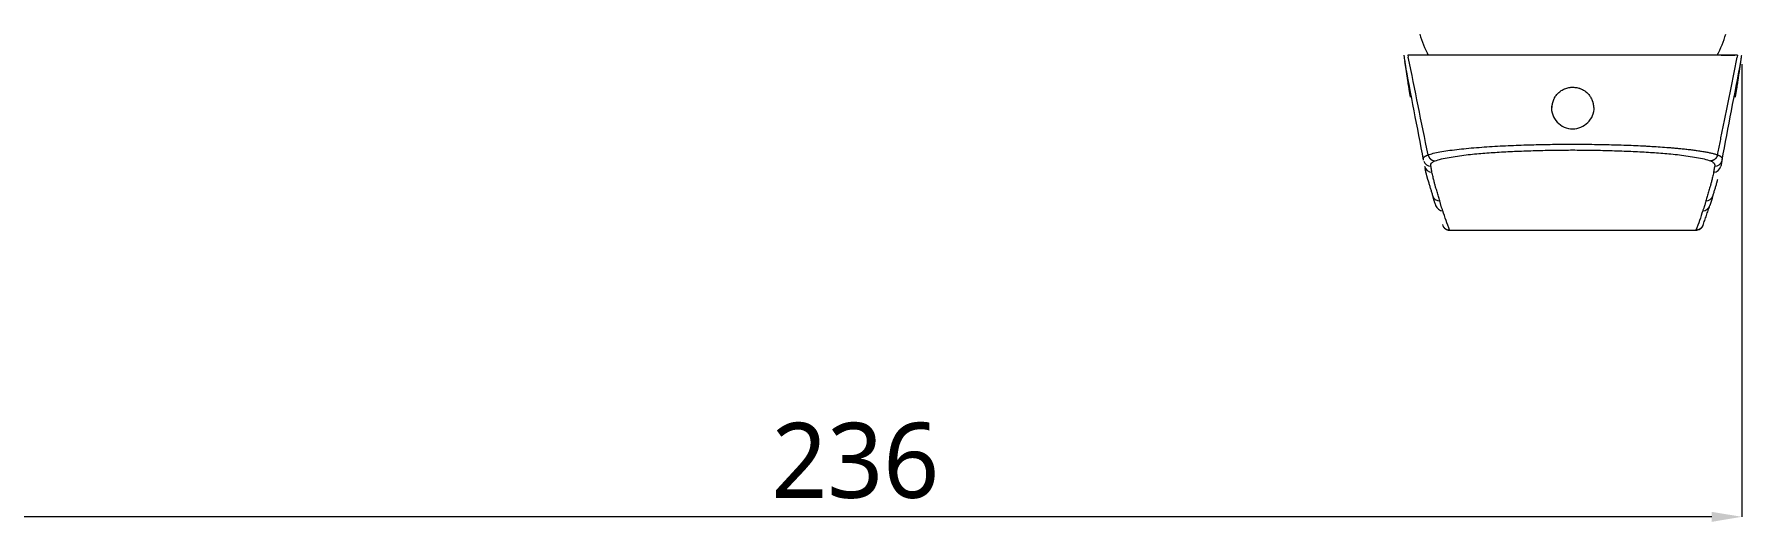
# Model space of a CAD drawing. Extents: x 4680 to 5808, y -3 to 824.
# Drawn here: x 4896.2 to 5123.5, y 552.7 to 617.6 of the extents above; entities that cross this region are included whole.
import ezdxf

# ---------------------------------------------------------------- set-up
doc = ezdxf.new("R2010")
doc.units = 0
doc.header["$LTSCALE"] = 4
doc.header["$MEASUREMENT"] = 0
doc.header["$PDMODE"] = 3
doc.header["$PDSIZE"] = -10
doc.layers.get('0').update_dxf_attribs({"linetype": 'CONTINUOUS'})
doc.layers.get('DEFPOINTS').update_dxf_attribs({"linetype": 'CONTINUOUS'})
doc.layers.add('1', color=7, linetype='CONTINUOUS')
doc.styles.add('Daelim Dimension', font='NanumGothic.ttf')
doc.dimstyles.new('DEFAULT', dxfattribs={"dimscale": 2, "dimtxt": 2, "dimasz": 2, "dimexe": 0, "dimexo": 2, "dimgap": 1, "dimtad": 1, "dimdec": 1, "dimzin": 9, "dimdsep": 46, "dimtxsty": 'Daelim Dimension', "dimcen": 0.5, "dimclrd": 252, "dimclre": 252, "dimclrt": 3, "dimadec": 1, "dimazin": 0, "dimtfac": 1, "dimtdec": 1, "dimtix": 1, "dimtmove": 0, "dimatfit": 3, "dimfxl": 1, "dimtolj": 1, "dimtzin": 1, "dimlwd": 9, "dimlwe": 9, "dimarcsym": 0})

# ---------------------------------------------------------------- blocks, each defined once
blk = doc.blocks.new('*D22')
at = {"color": 5, "lineweight": 9, "ltscale": 0.5, "transparency": 16777216}
for p, q in [((4887.5, 666.58), (4887.5, 553.33)), ((5123.5, 613.58), (5123.5, 553.33)), ((5119.5, 553.33), (4891.5, 553.33))]:
    blk.add_line(p, q, dxfattribs=at)
at = {"color": 5, "ltscale": 0.5, "transparency": 16777216}
for points in [[(4891.5, 553.99), (4891.5, 552.66), (4887.5, 553.33)], [(5119.5, 553.99), (5119.5, 552.66), (5123.5, 553.33)]]:
    blk.add_solid(points, dxfattribs=at)
at = {"layer": 'DEFPOINTS', "color": 0, "ltscale": 0.5, "transparency": 16777216}
for p in [(4887.5, 670.58), (5123.5, 617.58), (4887.5, 553.33)]:
    blk.add_point(p, dxfattribs=at)
at = {"color": 7, "ltscale": 0.5, "transparency": 16777216, "insert": (5005.5, 560.78), "char_height": 10, "attachment_point": 5, "style": 'Daelim Dimension'}
blk.add_mtext('\\A1;236', dxfattribs=at)

msp = doc.modelspace()

# ---------------------------------------------------------------- linework, layer by layer
at = {"layer": '1', "color": 7, "linetype": 'Continuous', "lineweight": 18}
for p, q in [((5079.06, 614.79), (5079.11, 614.52)), ((5079.06, 614.79), (5079.11, 614.52)), ((5122.94, 614.79), (5122.89, 614.52)), ((5122.94, 614.79), (5122.89, 614.52)), ((5084.55, 591.48), (5117.45, 591.48)), ((5084.55, 591.48), (5117.45, 591.48))]:
    msp.add_line(p, q, dxfattribs=at)
at = {"layer": '1', "color": 7, "linetype": 'Continuous', "lineweight": 13}
msp.add_line((5084.61, 591.49), (5117.39, 591.49), dxfattribs=at)
msp.add_line((5084.61, 591.49), (5117.39, 591.49), dxfattribs=at)
at = {"layer": '1', "color": 7, "linetype": 'Continuous', "lineweight": 18}
for centre, start, end in [((5096.88, 622.56), 197.0283, 207.27), ((5096.88, 622.56), 197.0283, 207.27), ((5105.12, 622.56), 332.73, 342.9717), ((5105.12, 622.56), 332.73, 342.9717)]:
    msp.add_arc(centre, 17, start, end, dxfattribs=at)
for centre, major_axis, ratio, start_param, end_param in [((5101, 607.82), (2.85, 0), 0.996195, 3.084306, 4.708313), ((5101, 607.82), (2.85, 0), 0.996195, 3.084306, 4.708313), ((5101, 607.82), (-2.85, 0), 0.996195, 1.56672, 3.141591), ((5101, 607.82), (-2.85, 0), 0.996195, 1.56672, 3.141591), ((5082.12, 601.01), (-0.983, -0.183), 0.994686, 0.156675, 1.387745), ((5082.12, 601.01), (-0.983, -0.183), 0.994686, 0.156675, 1.387745), ((5119.89, 601.01), (0.983, -0.183), 0.994687, 4.895434, 6.126502), ((5119.89, 601.01), (0.983, -0.183), 0.994687, 4.895434, 6.126502), ((5082.26, 600.21), (-0.98, -0.197), 0.994657, 0.00784, 1.37327), ((5082.26, 600.21), (-0.98, -0.197), 0.994657, 0.00784, 1.37327), ((5119.74, 600.21), (0.98, -0.197), 0.994657, 4.909926, 6.275356), ((5119.74, 600.21), (0.98, -0.197), 0.994657, 4.909926, 6.275356), ((5083.29, 596.39), (-0.957, -0.289), 0.9944, 0.000416, 1.279399), ((5083.29, 596.39), (-0.957, -0.289), 0.9944, 0.000416, 1.279399), ((5118.71, 596.39), (0.957, -0.289), 0.9944, 5.00378, 6.281896), ((5118.71, 596.39), (0.957, -0.289), 0.9944, 5.00378, 6.281896), ((5083.7, 595.07), (-0.953, -0.304), 0.994343, 6.283125, 7.546328), ((5083.7, 595.07), (-0.953, -0.304), 0.994343, 6.283125, 7.546328), ((5118.3, 595.07), (0.953, -0.304), 0.994343, 5.020025, 6.285648), ((5118.3, 595.07), (0.953, -0.304), 0.994343, 5.020025, 6.285648)]:
    msp.add_ellipse(centre, major_axis=major_axis, ratio=ratio, start_param=start_param, end_param=end_param, dxfattribs=at)
for points, degree in [([(5078.52, 614.79), (5078.52, 614.79), (5078.51, 614.79), (5078.51, 614.79), (5078.52, 614.79), (5078.52, 614.79)], 3), ([(5078.52, 614.79), (5078.52, 614.79), (5078.51, 614.79), (5078.51, 614.79), (5078.52, 614.79), (5078.52, 614.79)], 3), ([(5078.52, 614.79), (5078.52, 614.74), (5078.54, 614.62), (5078.57, 614.35), (5078.61, 614.1), (5078.63, 613.96)], 3), ([(5078.52, 614.79), (5078.52, 614.74), (5078.54, 614.62), (5078.57, 614.35), (5078.61, 614.1), (5078.63, 613.96)], 3), ([(5123.38, 613.96), (5123.4, 614.1), (5123.43, 614.34), (5123.47, 614.61), (5123.48, 614.74), (5123.48, 614.79)], 3), ([(5123.38, 613.96), (5123.4, 614.1), (5123.43, 614.34), (5123.47, 614.61), (5123.48, 614.74), (5123.48, 614.79)], 3), ([(5123.48, 614.79), (5123.49, 614.79), (5123.49, 614.79), (5123.49, 614.79), (5123.49, 614.79), (5123.48, 614.79)], 3), ([(5123.48, 614.79), (5123.49, 614.79), (5123.49, 614.79), (5123.49, 614.79), (5123.49, 614.79), (5123.48, 614.79)], 3), ([(5081.79, 597.91), (5082.33, 596.1)], 1), ([(5081.79, 597.91), (5082.33, 596.1)], 1), ([(5119.67, 596.09), (5120.21, 597.91)], 1), ([(5119.67, 596.09), (5120.21, 597.91)], 1), ([(5120.22, 597.93), (5120.29, 598.24)], 1), ([(5120.22, 597.93), (5120.24, 598.03)], 1), ([(5082.33, 596.11), (5082.44, 595.55), (5082.75, 594.76)], 2), ([(5082.33, 596.11), (5082.44, 595.55), (5082.75, 594.76)], 2), ([(5119.26, 594.76), (5119.5, 595.37), (5119.67, 596.1)], 2), ([(5119.26, 594.76), (5119.5, 595.37), (5119.67, 596.1)], 2), ([(5084.61, 591.49), (5084.26, 592.35), (5083.97, 593.21), (5083.7, 594.07)], 3), ([(5084.61, 591.49), (5084.26, 592.35), (5083.97, 593.21), (5083.7, 594.07)], 3), ([(5118.3, 594.07), (5118.03, 593.21), (5117.74, 592.35), (5117.39, 591.49)], 3), ([(5118.3, 594.07), (5118.03, 593.21), (5117.74, 592.35), (5117.39, 591.49)], 3), ([(5118.32, 592.12), (5119.26, 594.78)], 1), ([(5118.32, 592.12), (5119.26, 594.78)], 1)]:
    msp.add_open_spline(points, degree=degree, dxfattribs=at)
for points, knots in [([(5078.63, 613.96), (5078.63, 613.95), (5078.63, 613.94), (5078.64, 613.91), (5078.64, 613.88), (5078.64, 613.86), (5078.65, 613.83), (5078.65, 613.8), (5078.66, 613.77), (5078.66, 613.75), (5078.66, 613.72), (5078.67, 613.69), (5078.67, 613.66), (5078.68, 613.62), (5078.68, 613.59), (5078.69, 613.56), (5078.69, 613.53), (5078.7, 613.49), (5078.7, 613.46), (5078.71, 613.43), (5078.72, 613.36), (5078.73, 613.25), (5078.76, 613.1), (5078.78, 612.94), (5078.8, 612.78), (5078.83, 612.6), (5078.86, 612.39), (5078.89, 612.18), (5078.92, 611.99), (5078.94, 611.86), (5078.96, 611.74), (5078.97, 611.63), (5079, 611.44), (5079.04, 611.19), (5079.08, 610.92), (5079.12, 610.69), (5079.14, 610.52), (5079.17, 610.35), (5079.19, 610.2), (5079.21, 610.08), (5079.23, 609.99), (5079.24, 609.89), (5079.26, 609.8), (5079.27, 609.7), (5079.29, 609.61), (5079.31, 609.52), (5079.32, 609.44), (5079.34, 609.35), (5079.35, 609.27), (5079.36, 609.22), (5079.36, 609.2)], [0, 0, 0, 0, 0.005701, 0.011479, 0.017333, 0.023264, 0.029271, 0.035354, 0.041514, 0.047751, 0.054064, 0.060453, 0.06692, 0.073462, 0.080081, 0.086777, 0.093548, 0.100396, 0.107321, 0.114321, 0.121398, 0.148687, 0.178625, 0.211199, 0.246392, 0.272265, 0.312899, 0.368192, 0.396097, 0.422005, 0.445928, 0.467872, 0.487847, 0.55638, 0.62079, 0.658831, 0.696375, 0.733435, 0.770022, 0.791927, 0.813726, 0.83542, 0.857012, 0.878505, 0.8999, 0.921201, 0.942409, 0.963527, 0.984557, 1, 1, 1, 1]), ([(5078.63, 613.96), (5078.63, 613.95), (5078.63, 613.94), (5078.64, 613.91), (5078.64, 613.88), (5078.64, 613.86), (5078.65, 613.83), (5078.65, 613.8), (5078.66, 613.77), (5078.66, 613.75), (5078.66, 613.72), (5078.67, 613.69), (5078.67, 613.66), (5078.68, 613.62), (5078.68, 613.59), (5078.69, 613.56), (5078.69, 613.53), (5078.7, 613.49), (5078.7, 613.46), (5078.71, 613.43), (5078.72, 613.36), (5078.73, 613.25), (5078.76, 613.1), (5078.78, 612.94), (5078.8, 612.78), (5078.83, 612.6), (5078.86, 612.39), (5078.89, 612.18), (5078.92, 611.99), (5078.94, 611.86), (5078.96, 611.74), (5078.97, 611.63), (5079, 611.44), (5079.04, 611.19), (5079.08, 610.92), (5079.12, 610.69), (5079.14, 610.52), (5079.17, 610.35), (5079.19, 610.2), (5079.21, 610.08), (5079.23, 609.99), (5079.24, 609.89), (5079.26, 609.8), (5079.27, 609.7), (5079.29, 609.61), (5079.31, 609.52), (5079.32, 609.44), (5079.34, 609.35), (5079.35, 609.27), (5079.36, 609.22), (5079.36, 609.2)], [0, 0, 0, 0, 0.005701, 0.011479, 0.017333, 0.023264, 0.029271, 0.035354, 0.041514, 0.047751, 0.054064, 0.060453, 0.06692, 0.073462, 0.080081, 0.086777, 0.093548, 0.100396, 0.107321, 0.114321, 0.121398, 0.148687, 0.178625, 0.211199, 0.246392, 0.272265, 0.312899, 0.368192, 0.396097, 0.422005, 0.445928, 0.467872, 0.487847, 0.55638, 0.62079, 0.658831, 0.696375, 0.733435, 0.770022, 0.791927, 0.813726, 0.83542, 0.857012, 0.878505, 0.8999, 0.921201, 0.942409, 0.963527, 0.984557, 1, 1, 1, 1]), ([(5101, 614.79), (5100.36, 614.79), (5099.73, 614.79), (5098.47, 614.79), (5097.85, 614.79), (5096.61, 614.79), (5095.99, 614.79), (5094.77, 614.79), (5094.17, 614.79), (5093.49, 614.79), (5093.42, 614.79), (5093.27, 614.79), (5093.19, 614.79), (5092.97, 614.79), (5092.82, 614.79), (5092.38, 614.79), (5092.08, 614.79), (5091.22, 614.79), (5090.66, 614.79), (5089.56, 614.79), (5089.02, 614.79), (5087.97, 614.79), (5087.46, 614.79), (5086.9, 614.79), (5086.84, 614.79), (5086.71, 614.79), (5086.65, 614.79), (5086.47, 614.79), (5086.11, 614.79), (5085.76, 614.79), (5085.07, 614.79), (5084.63, 614.79), (5083.79, 614.79), (5083.4, 614.79), (5082.64, 614.79), (5082.28, 614.79), (5081.9, 614.79), (5081.86, 614.79), (5081.78, 614.79), (5081.74, 614.79), (5081.62, 614.79), (5081.38, 614.79), (5081.15, 614.79), (5080.72, 614.79), (5080.45, 614.79), (5079.97, 614.79), (5079.75, 614.79), (5079.37, 614.79), (5079.2, 614.79), (5079.06, 614.79)], [0, 0, 0, 0, 0.0625, 0.0625, 0.125, 0.125, 0.1875, 0.1875, 0.25, 0.25, 0.257812, 0.257812, 0.265625, 0.265625, 0.28125, 0.28125, 0.3125, 0.3125, 0.375, 0.375, 0.4375, 0.4375, 0.5, 0.5, 0.507812, 0.507812, 0.515625, 0.515625, 0.53125, 0.5625, 0.5625, 0.625, 0.625, 0.6875, 0.6875, 0.75, 0.75, 0.757812, 0.757812, 0.765625, 0.765625, 0.78125, 0.8125, 0.8125, 0.875, 0.875, 0.9375, 0.9375, 1, 1, 1, 1]), ([(5101, 614.79), (5100.36, 614.79), (5099.73, 614.79), (5098.47, 614.79), (5097.85, 614.79), (5096.61, 614.79), (5095.99, 614.79), (5094.77, 614.79), (5094.17, 614.79), (5093.49, 614.79), (5093.42, 614.79), (5093.27, 614.79), (5093.19, 614.79), (5092.97, 614.79), (5092.82, 614.79), (5092.38, 614.79), (5092.08, 614.79), (5091.22, 614.79), (5090.66, 614.79), (5089.56, 614.79), (5089.02, 614.79), (5087.97, 614.79), (5087.46, 614.79), (5086.9, 614.79), (5086.84, 614.79), (5086.71, 614.79), (5086.65, 614.79), (5086.47, 614.79), (5086.11, 614.79), (5085.76, 614.79), (5085.07, 614.79), (5084.63, 614.79), (5083.79, 614.79), (5083.4, 614.79), (5082.64, 614.79), (5082.28, 614.79), (5081.9, 614.79), (5081.86, 614.79), (5081.78, 614.79), (5081.74, 614.79), (5081.62, 614.79), (5081.38, 614.79), (5081.15, 614.79), (5080.72, 614.79), (5080.45, 614.79), (5079.97, 614.79), (5079.75, 614.79), (5079.37, 614.79), (5079.2, 614.79), (5079.06, 614.79)], [0, 0, 0, 0, 0.0625, 0.0625, 0.125, 0.125, 0.1875, 0.1875, 0.25, 0.25, 0.257812, 0.257812, 0.265625, 0.265625, 0.28125, 0.28125, 0.3125, 0.3125, 0.375, 0.375, 0.4375, 0.4375, 0.5, 0.5, 0.507812, 0.507812, 0.515625, 0.515625, 0.53125, 0.5625, 0.5625, 0.625, 0.625, 0.6875, 0.6875, 0.75, 0.75, 0.757812, 0.757812, 0.765625, 0.765625, 0.78125, 0.8125, 0.8125, 0.875, 0.875, 0.9375, 0.9375, 1, 1, 1, 1]), ([(5122.94, 614.79), (5122.8, 614.79), (5122.64, 614.79), (5122.25, 614.79), (5122.04, 614.79), (5121.56, 614.79), (5121.29, 614.79), (5120.71, 614.79), (5120.4, 614.79), (5120.02, 614.79), (5119.98, 614.79), (5119.9, 614.79), (5119.85, 614.79), (5119.72, 614.79), (5119.46, 614.79), (5119.18, 614.79), (5118.61, 614.79), (5118.21, 614.79), (5117.38, 614.79), (5116.94, 614.79), (5116.03, 614.79), (5115.55, 614.79), (5114.99, 614.79), (5114.93, 614.79), (5114.81, 614.79), (5114.74, 614.79), (5114.55, 614.79), (5114.17, 614.79), (5113.78, 614.79), (5112.99, 614.79), (5111.92, 614.79), (5110.79, 614.79), (5109.64, 614.79), (5109.06, 614.79), (5108.38, 614.79), (5108.3, 614.79), (5108.15, 614.79), (5108.08, 614.79), (5107.85, 614.79), (5107.39, 614.79), (5106.94, 614.79), (5106.02, 614.79), (5104.78, 614.79), (5103.53, 614.79), (5102.27, 614.79), (5101.64, 614.79), (5101, 614.79)], [0, 0, 0, 0, 0.0625, 0.0625, 0.125, 0.125, 0.1875, 0.1875, 0.25, 0.25, 0.257812, 0.257812, 0.265625, 0.265625, 0.28125, 0.3125, 0.3125, 0.375, 0.375, 0.4375, 0.4375, 0.5, 0.5, 0.507812, 0.507812, 0.515625, 0.515625, 0.53125, 0.5625, 0.5625, 0.625, 0.6875, 0.6875, 0.75, 0.75, 0.757812, 0.757812, 0.765625, 0.765625, 0.78125, 0.8125, 0.8125, 0.875, 0.9375, 0.9375, 1, 1, 1, 1]), ([(5122.94, 614.79), (5122.8, 614.79), (5122.64, 614.79), (5122.25, 614.79), (5122.04, 614.79), (5121.56, 614.79), (5121.29, 614.79), (5120.71, 614.79), (5120.4, 614.79), (5120.02, 614.79), (5119.98, 614.79), (5119.9, 614.79), (5119.85, 614.79), (5119.72, 614.79), (5119.46, 614.79), (5119.18, 614.79), (5118.61, 614.79), (5118.21, 614.79), (5117.38, 614.79), (5116.94, 614.79), (5116.03, 614.79), (5115.55, 614.79), (5114.99, 614.79), (5114.93, 614.79), (5114.81, 614.79), (5114.74, 614.79), (5114.55, 614.79), (5114.17, 614.79), (5113.78, 614.79), (5112.99, 614.79), (5111.92, 614.79), (5110.79, 614.79), (5109.64, 614.79), (5109.06, 614.79), (5108.38, 614.79), (5108.3, 614.79), (5108.15, 614.79), (5108.08, 614.79), (5107.85, 614.79), (5107.39, 614.79), (5106.94, 614.79), (5106.02, 614.79), (5104.78, 614.79), (5103.53, 614.79), (5102.27, 614.79), (5101.64, 614.79), (5101, 614.79)], [0, 0, 0, 0, 0.0625, 0.0625, 0.125, 0.125, 0.1875, 0.1875, 0.25, 0.25, 0.257812, 0.257812, 0.265625, 0.265625, 0.28125, 0.3125, 0.3125, 0.375, 0.375, 0.4375, 0.4375, 0.5, 0.5, 0.507812, 0.507812, 0.515625, 0.515625, 0.53125, 0.5625, 0.5625, 0.625, 0.6875, 0.6875, 0.75, 0.75, 0.757812, 0.757812, 0.765625, 0.765625, 0.78125, 0.8125, 0.8125, 0.875, 0.9375, 0.9375, 1, 1, 1, 1]), ([(5120.77, 614.79), (5120.86, 614.79), (5121.51, 614.79), (5122.2, 614.79), (5122.52, 614.79), (5122.59, 614.79)], [0, 0, 0, 0, 0.088171, 0.693722, 1, 1, 1, 1]), ([(5120.77, 614.79), (5120.86, 614.79), (5121.51, 614.79), (5122.2, 614.79), (5122.52, 614.79), (5122.59, 614.79)], [0, 0, 0, 0, 0.088171, 0.693722, 1, 1, 1, 1]), ([(5122.64, 609.19), (5122.64, 609.2), (5122.65, 609.23), (5122.65, 609.27), (5122.66, 609.31), (5122.67, 609.36), (5122.68, 609.4), (5122.68, 609.44), (5122.69, 609.49), (5122.7, 609.53), (5122.71, 609.58), (5122.72, 609.62), (5122.72, 609.67), (5122.73, 609.72), (5122.74, 609.76), (5122.75, 609.81), (5122.76, 609.86), (5122.76, 609.9), (5122.77, 609.95), (5122.78, 610), (5122.79, 610.05), (5122.79, 610.1), (5122.8, 610.15), (5122.81, 610.2), (5122.82, 610.29), (5122.85, 610.41), (5122.87, 610.59), (5122.9, 610.76), (5122.93, 610.99), (5122.97, 611.26), (5123.02, 611.56), (5123.07, 611.87), (5123.1, 612.12), (5123.13, 612.32), (5123.15, 612.44), (5123.17, 612.55), (5123.18, 612.65), (5123.19, 612.73), (5123.21, 612.82), (5123.22, 612.93), (5123.24, 613.06), (5123.26, 613.19), (5123.28, 613.3), (5123.29, 613.39), (5123.3, 613.47), (5123.31, 613.53), (5123.32, 613.59), (5123.33, 613.65), (5123.34, 613.71), (5123.35, 613.76), (5123.35, 613.81), (5123.36, 613.87), (5123.37, 613.91), (5123.37, 613.95), (5123.38, 613.96)], [0, 0, 0, 0, 0.007623, 0.018198, 0.028795, 0.039414, 0.050055, 0.060718, 0.071404, 0.082113, 0.092845, 0.1036, 0.11438, 0.125183, 0.136011, 0.146864, 0.157741, 0.168644, 0.179573, 0.190527, 0.201508, 0.212515, 0.223549, 0.234611, 0.2457, 0.282223, 0.319278, 0.356878, 0.395035, 0.45796, 0.525225, 0.576338, 0.641691, 0.66894, 0.693229, 0.714545, 0.732879, 0.74822, 0.76056, 0.787968, 0.813826, 0.838126, 0.860861, 0.882025, 0.894992, 0.9077, 0.920148, 0.932336, 0.944264, 0.955932, 0.967339, 0.978486, 0.989373, 1, 1, 1, 1]), ([(5122.64, 609.19), (5122.64, 609.2), (5122.65, 609.23), (5122.65, 609.27), (5122.66, 609.31), (5122.67, 609.36), (5122.68, 609.4), (5122.68, 609.44), (5122.69, 609.49), (5122.7, 609.53), (5122.71, 609.58), (5122.72, 609.62), (5122.72, 609.67), (5122.73, 609.72), (5122.74, 609.76), (5122.75, 609.81), (5122.76, 609.86), (5122.76, 609.9), (5122.77, 609.95), (5122.78, 610), (5122.79, 610.05), (5122.79, 610.1), (5122.8, 610.15), (5122.81, 610.2), (5122.82, 610.29), (5122.85, 610.41), (5122.87, 610.59), (5122.9, 610.76), (5122.93, 610.99), (5122.97, 611.26), (5123.02, 611.56), (5123.07, 611.87), (5123.1, 612.12), (5123.13, 612.32), (5123.15, 612.44), (5123.17, 612.55), (5123.18, 612.65), (5123.19, 612.73), (5123.21, 612.82), (5123.22, 612.93), (5123.24, 613.06), (5123.26, 613.19), (5123.28, 613.3), (5123.29, 613.39), (5123.3, 613.47), (5123.31, 613.53), (5123.32, 613.59), (5123.33, 613.65), (5123.34, 613.71), (5123.35, 613.76), (5123.35, 613.81), (5123.36, 613.87), (5123.37, 613.91), (5123.37, 613.95), (5123.38, 613.96)], [0, 0, 0, 0, 0.007623, 0.018198, 0.028795, 0.039414, 0.050055, 0.060718, 0.071404, 0.082113, 0.092845, 0.1036, 0.11438, 0.125183, 0.136011, 0.146864, 0.157741, 0.168644, 0.179573, 0.190527, 0.201508, 0.212515, 0.223549, 0.234611, 0.2457, 0.282223, 0.319278, 0.356878, 0.395035, 0.45796, 0.525225, 0.576338, 0.641691, 0.66894, 0.693229, 0.714545, 0.732879, 0.74822, 0.76056, 0.787968, 0.813826, 0.838126, 0.860861, 0.882025, 0.894992, 0.9077, 0.920148, 0.932336, 0.944264, 0.955932, 0.967339, 0.978486, 0.989373, 1, 1, 1, 1]), ([(5098.25, 607.83), (5098.25, 607.83), (5098.25, 607.92), (5098.26, 608.01), (5098.27, 608.12), (5098.27, 608.15), (5098.28, 608.19), (5098.29, 608.26), (5098.3, 608.32), (5098.32, 608.45), (5098.37, 608.62), (5098.43, 608.78), (5098.48, 608.9), (5098.5, 608.94), (5098.54, 609.02), (5098.56, 609.06), (5098.62, 609.18), (5098.71, 609.33), (5098.82, 609.47), (5098.93, 609.6), (5098.99, 609.67), (5099.12, 609.79), (5099.25, 609.91), (5099.47, 610.07), (5099.62, 610.16), (5099.74, 610.22), (5099.78, 610.24), (5099.86, 610.28), (5099.9, 610.29), (5100.03, 610.34), (5100.2, 610.4), (5100.37, 610.45), (5100.5, 610.47), (5100.55, 610.48), (5100.64, 610.49), (5100.68, 610.5), (5100.82, 610.51), (5100.91, 610.52), (5101, 610.52)], [0, 0, 0, 0, 0.002649, 0.064984, 0.064984, 0.080567, 0.080567, 0.096151, 0.127318, 0.127318, 0.189653, 0.251987, 0.251987, 0.283154, 0.283154, 0.314321, 0.314321, 0.376656, 0.43899, 0.43899, 0.501325, 0.501325, 0.563659, 0.625993, 0.688328, 0.688328, 0.719495, 0.719495, 0.750662, 0.750662, 0.812997, 0.875331, 0.875331, 0.906498, 0.906498, 0.937666, 0.937666, 1, 1, 1, 1]), ([(5098.25, 607.83), (5098.25, 607.83), (5098.25, 607.92), (5098.26, 608.01), (5098.27, 608.12), (5098.27, 608.15), (5098.28, 608.19), (5098.29, 608.26), (5098.3, 608.32), (5098.32, 608.45), (5098.37, 608.62), (5098.43, 608.78), (5098.48, 608.9), (5098.5, 608.94), (5098.54, 609.02), (5098.56, 609.06), (5098.62, 609.18), (5098.71, 609.33), (5098.82, 609.47), (5098.93, 609.6), (5098.99, 609.67), (5099.12, 609.79), (5099.25, 609.91), (5099.47, 610.07), (5099.62, 610.16), (5099.74, 610.22), (5099.78, 610.24), (5099.86, 610.28), (5099.9, 610.29), (5100.03, 610.34), (5100.2, 610.4), (5100.37, 610.45), (5100.5, 610.47), (5100.55, 610.48), (5100.64, 610.49), (5100.68, 610.5), (5100.82, 610.51), (5100.91, 610.52), (5101, 610.52)], [0, 0, 0, 0, 0.002649, 0.064984, 0.064984, 0.080567, 0.080567, 0.096151, 0.127318, 0.127318, 0.189653, 0.251987, 0.251987, 0.283154, 0.283154, 0.314321, 0.314321, 0.376656, 0.43899, 0.43899, 0.501325, 0.501325, 0.563659, 0.625993, 0.688328, 0.688328, 0.719495, 0.719495, 0.750662, 0.750662, 0.812997, 0.875331, 0.875331, 0.906498, 0.906498, 0.937666, 0.937666, 1, 1, 1, 1]), ([(5101, 610.52), (5101.09, 610.52), (5101.18, 610.51), (5101.36, 610.49), (5101.54, 610.47), (5101.72, 610.43), (5101.82, 610.39), (5101.85, 610.39), (5101.89, 610.37), (5101.91, 610.37), (5101.97, 610.34), (5102.02, 610.33), (5102.14, 610.28), (5102.3, 610.2), (5102.46, 610.11), (5102.57, 610.04), (5102.61, 610.01), (5102.66, 609.97), (5102.68, 609.96), (5102.71, 609.93), (5102.8, 609.87), (5102.95, 609.73), (5103.13, 609.54), (5103.24, 609.4), (5103.3, 609.31), (5103.31, 609.29), (5103.34, 609.25), (5103.37, 609.2), (5103.4, 609.14), (5103.47, 609.02), (5103.54, 608.87), (5103.6, 608.7), (5103.64, 608.58), (5103.66, 608.54), (5103.67, 608.47), (5103.68, 608.45), (5103.69, 608.41), (5103.71, 608.3), (5103.74, 608.1), (5103.75, 607.93), (5103.75, 607.84), (5103.75, 607.83), (5103.75, 607.82)], [0, 0, 0, 0, 0.062224, 0.062224, 0.124448, 0.186672, 0.186672, 0.202228, 0.202228, 0.217784, 0.217784, 0.248896, 0.248896, 0.311119, 0.373343, 0.373343, 0.404455, 0.404455, 0.420011, 0.420011, 0.435567, 0.497791, 0.560015, 0.622239, 0.622239, 0.637795, 0.637795, 0.653351, 0.684463, 0.684463, 0.746687, 0.80891, 0.80891, 0.840022, 0.840022, 0.855578, 0.855578, 0.871134, 0.933358, 0.995582, 0.995582, 1, 1, 1, 1]), ([(5101, 610.52), (5101.09, 610.52), (5101.18, 610.51), (5101.36, 610.49), (5101.54, 610.47), (5101.72, 610.43), (5101.82, 610.39), (5101.85, 610.39), (5101.89, 610.37), (5101.91, 610.37), (5101.97, 610.34), (5102.02, 610.33), (5102.14, 610.28), (5102.3, 610.2), (5102.46, 610.11), (5102.57, 610.04), (5102.61, 610.01), (5102.66, 609.97), (5102.68, 609.96), (5102.71, 609.93), (5102.8, 609.87), (5102.95, 609.73), (5103.13, 609.54), (5103.24, 609.4), (5103.3, 609.31), (5103.31, 609.29), (5103.34, 609.25), (5103.37, 609.2), (5103.4, 609.14), (5103.47, 609.02), (5103.54, 608.87), (5103.6, 608.7), (5103.64, 608.58), (5103.66, 608.54), (5103.67, 608.47), (5103.68, 608.45), (5103.69, 608.41), (5103.71, 608.3), (5103.74, 608.1), (5103.75, 607.93), (5103.75, 607.84), (5103.75, 607.83), (5103.75, 607.82)], [0, 0, 0, 0, 0.062224, 0.062224, 0.124448, 0.186672, 0.186672, 0.202228, 0.202228, 0.217784, 0.217784, 0.248896, 0.248896, 0.311119, 0.373343, 0.373343, 0.404455, 0.404455, 0.420011, 0.420011, 0.435567, 0.497791, 0.560015, 0.622239, 0.622239, 0.637795, 0.637795, 0.653351, 0.684463, 0.684463, 0.746687, 0.80891, 0.80891, 0.840022, 0.840022, 0.855578, 0.855578, 0.871134, 0.933358, 0.995582, 0.995582, 1, 1, 1, 1]), ([(5120.86, 600.79), (5120.85, 600.71), (5120.81, 600.53), (5120.77, 600.26), (5120.74, 600.09), (5120.72, 600)], [0, 0, 0, 0, 0.312471, 0.656235, 1, 1, 1, 1]), ([(5120.86, 600.79), (5120.85, 600.71), (5120.81, 600.53), (5120.77, 600.26), (5120.74, 600.09), (5120.72, 600)], [0, 0, 0, 0, 0.312471, 0.656235, 1, 1, 1, 1]), ([(5081.75, 598.12), (5081.74, 598.13), (5081.74, 598.15), (5081.73, 598.19), (5081.71, 598.23), (5081.7, 598.28), (5081.68, 598.33), (5081.67, 598.39), (5081.65, 598.43), (5081.64, 598.49), (5081.62, 598.57), (5081.58, 598.69), (5081.55, 598.82), (5081.52, 598.93), (5081.51, 599), (5081.49, 599.08), (5081.47, 599.15), (5081.45, 599.22), (5081.44, 599.3), (5081.42, 599.37), (5081.4, 599.45), (5081.38, 599.54), (5081.36, 599.62), (5081.35, 599.67), (5081.35, 599.69)], [0, 0, 0, 0, 0.021925, 0.046926, 0.075001, 0.106148, 0.140363, 0.177645, 0.217993, 0.236061, 0.285873, 0.367414, 0.480687, 0.527263, 0.573539, 0.619518, 0.6652, 0.710588, 0.755684, 0.800494, 0.849114, 0.904053, 0.965326, 1, 1, 1, 1]), ([(5081.75, 598.12), (5081.74, 598.13), (5081.74, 598.15), (5081.73, 598.19), (5081.71, 598.23), (5081.7, 598.28), (5081.68, 598.33), (5081.67, 598.39), (5081.65, 598.43), (5081.64, 598.49), (5081.62, 598.57), (5081.58, 598.69), (5081.55, 598.82), (5081.52, 598.93), (5081.51, 599), (5081.49, 599.08), (5081.47, 599.15), (5081.45, 599.22), (5081.44, 599.3), (5081.42, 599.37), (5081.4, 599.45), (5081.38, 599.54), (5081.36, 599.62), (5081.35, 599.67), (5081.35, 599.69)], [0, 0, 0, 0, 0.021925, 0.046926, 0.075001, 0.106148, 0.140363, 0.177645, 0.217993, 0.236061, 0.285873, 0.367414, 0.480687, 0.527263, 0.573539, 0.619518, 0.6652, 0.710588, 0.755684, 0.800494, 0.849114, 0.904053, 0.965326, 1, 1, 1, 1]), ([(5081.75, 598.12), (5081.75, 598.06), (5081.76, 598), (5081.79, 597.93), (5081.79, 597.92), (5081.8, 597.9)], [0, 0, 0, 0, 0.776473, 0.776473, 1, 1, 1, 1]), ([(5081.75, 598.12), (5081.75, 598.06), (5081.76, 598), (5081.79, 597.93), (5081.79, 597.92), (5081.8, 597.9)], [0, 0, 0, 0, 0.776473, 0.776473, 1, 1, 1, 1]), ([(5083.65, 592.22), (5083.68, 592.1), (5083.78, 591.89), (5084.03, 591.65), (5084.34, 591.51), (5084.55, 591.49), (5084.65, 591.5)], [0, 0, 0, 0, 0.255859, 0.516787, 0.768502, 1, 1, 1, 1]), ([(5083.77, 591.95), (5083.78, 591.93), (5083.86, 591.82), (5084.03, 591.65), (5084.25, 591.55), (5084.37, 591.52), (5084.37, 591.52)], [0, 0, 0, 0, 0.064257, 0.524994, 0.969461, 1, 1, 1, 1]), ([(5117.35, 591.5), (5117.45, 591.49), (5117.66, 591.51), (5117.97, 591.65), (5118.15, 591.82), (5118.22, 591.93), (5118.23, 591.95)], [0, 0, 0, 0, 0.296511, 0.618877, 0.953007, 1, 1, 1, 1]), ([(5117.39, 591.49), (5117.39, 591.49), (5117.39, 591.49), (5117.39, 591.49), (5117.39, 591.49), (5117.39, 591.49), (5117.39, 591.49), (5117.39, 591.48), (5117.39, 591.48), (5117.38, 591.48), (5117.38, 591.48), (5117.38, 591.48), (5117.38, 591.48)], [0, 0, 0, 0, 0.108178, 0.216638, 0.32538, 0.4344, 0.543697, 0.653268, 0.763111, 0.873225, 0.983607, 1, 1, 1, 1]), ([(5117.39, 591.49), (5117.39, 591.49), (5117.39, 591.49), (5117.39, 591.49), (5117.39, 591.49), (5117.39, 591.49), (5117.39, 591.49), (5117.39, 591.48), (5117.39, 591.48), (5117.38, 591.48), (5117.38, 591.48), (5117.38, 591.48), (5117.38, 591.48)], [0, 0, 0, 0, 0.108178, 0.216638, 0.32538, 0.4344, 0.543697, 0.653268, 0.763111, 0.873225, 0.983607, 1, 1, 1, 1]), ([(5117.63, 591.52), (5117.64, 591.52), (5117.75, 591.55), (5117.97, 591.65), (5118.19, 591.87), (5118.28, 592.03), (5118.31, 592.1)], [0, 0, 0, 0, 0.024339, 0.385586, 0.760018, 1, 1, 1, 1])]:
    msp.add_open_spline(points, degree=3, knots=knots, dxfattribs=at)
at = {"layer": '1', "color": 7, "linetype": 'Continuous', "lineweight": 13}
for points in [[(5081.14, 600.82), (5080.3, 605.2), (5079.47, 609.58), (5078.63, 613.96)], [(5081.14, 600.82), (5080.3, 605.2), (5079.47, 609.58), (5078.63, 613.96)], [(5081.74, 601.51), (5080.85, 605.85), (5079.98, 610.19), (5079.11, 614.52)], [(5081.74, 601.51), (5080.85, 605.85), (5079.98, 610.19), (5079.11, 614.52)], [(5120.87, 600.82), (5121.7, 605.2), (5122.54, 609.58), (5123.38, 613.96)], [(5120.87, 600.82), (5121.7, 605.2), (5122.54, 609.58), (5123.38, 613.96)], [(5082.12, 600.01), (5082.1, 600.1), (5082.09, 600.27), (5082.26, 600.51), (5082.51, 600.65), (5082.68, 600.71)], [(5082.12, 600.01), (5082.1, 600.1), (5082.09, 600.27), (5082.26, 600.51), (5082.51, 600.65), (5082.68, 600.71)], [(5082.68, 600.71), (5082.91, 600.8), (5083.47, 600.97), (5084.51, 601.18), (5085.65, 601.36), (5086.8, 601.51), (5087.94, 601.63), (5089.04, 601.73), (5090.12, 601.81), (5091.21, 601.88), (5092.36, 601.95), (5093.56, 602), (5094.8, 602.05), (5096.06, 602.09), (5097.33, 602.12), (5098.59, 602.14), (5099.82, 602.15), (5100.61, 602.16), (5101, 602.16)], [(5082.68, 600.71), (5082.91, 600.8), (5083.47, 600.97), (5084.51, 601.18), (5085.65, 601.36), (5086.8, 601.51), (5087.94, 601.63), (5089.04, 601.73), (5090.12, 601.81), (5091.21, 601.88), (5092.36, 601.95), (5093.56, 602), (5094.8, 602.05), (5096.06, 602.09), (5097.33, 602.12), (5098.59, 602.14), (5099.82, 602.15), (5100.61, 602.16), (5101, 602.16)], [(5101, 602.16), (5101.39, 602.16), (5102.18, 602.15), (5103.41, 602.14), (5104.67, 602.12), (5105.94, 602.09), (5107.2, 602.05), (5108.44, 602), (5109.64, 601.95), (5110.79, 601.88), (5111.89, 601.81), (5112.97, 601.73), (5114.06, 601.63), (5115.2, 601.51), (5116.36, 601.36), (5117.49, 601.18), (5118.53, 600.97), (5119.09, 600.8), (5119.32, 600.71)], [(5101, 602.16), (5101.39, 602.16), (5102.18, 602.15), (5103.41, 602.14), (5104.67, 602.12), (5105.94, 602.09), (5107.2, 602.05), (5108.44, 602), (5109.64, 601.95), (5110.79, 601.88), (5111.89, 601.81), (5112.97, 601.73), (5114.06, 601.63), (5115.2, 601.51), (5116.36, 601.36), (5117.49, 601.18), (5118.53, 600.97), (5119.09, 600.8), (5119.32, 600.71)], [(5119.32, 600.71), (5119.49, 600.65), (5119.74, 600.51), (5119.91, 600.27), (5119.9, 600.1), (5119.89, 600.01)], [(5119.32, 600.71), (5119.49, 600.65), (5119.74, 600.51), (5119.91, 600.27), (5119.9, 600.1), (5119.89, 600.01)], [(5082.26, 599.21), (5082.25, 599.3), (5082.21, 599.47), (5082.17, 599.73), (5082.14, 599.92), (5082.12, 600.01)], [(5082.26, 599.21), (5082.25, 599.3), (5082.21, 599.47), (5082.17, 599.73), (5082.14, 599.92), (5082.12, 600.01)], [(5082.74, 597.23), (5082.73, 597.28), (5082.69, 597.4), (5082.64, 597.59), (5082.59, 597.8), (5082.53, 598.03), (5082.47, 598.28), (5082.4, 598.56), (5082.33, 598.87), (5082.29, 599.1), (5082.26, 599.21)], [(5082.74, 597.23), (5082.73, 597.28), (5082.69, 597.4), (5082.64, 597.59), (5082.59, 597.8), (5082.53, 598.03), (5082.47, 598.28), (5082.4, 598.56), (5082.33, 598.87), (5082.29, 599.1), (5082.26, 599.21)], [(5119.74, 599.21), (5119.72, 599.09), (5119.67, 598.87), (5119.6, 598.55), (5119.53, 598.27), (5119.47, 598.02), (5119.42, 597.79), (5119.36, 597.59), (5119.31, 597.4), (5119.28, 597.28), (5119.26, 597.23)], [(5119.74, 599.21), (5119.72, 599.09), (5119.67, 598.87), (5119.6, 598.55), (5119.53, 598.27), (5119.47, 598.02), (5119.42, 597.79), (5119.36, 597.59), (5119.31, 597.4), (5119.28, 597.28), (5119.26, 597.23)], [(5119.89, 600.01), (5119.87, 599.92), (5119.84, 599.73), (5119.79, 599.47), (5119.76, 599.3), (5119.74, 599.21)], [(5119.89, 600.01), (5119.87, 599.92), (5119.84, 599.73), (5119.79, 599.47), (5119.76, 599.3), (5119.74, 599.21)], [(5083.29, 595.4), (5083.23, 595.59), (5083.12, 595.98), (5082.95, 596.59), (5082.81, 597.01), (5082.74, 597.23)], [(5083.29, 595.4), (5083.23, 595.59), (5083.12, 595.98), (5082.95, 596.59), (5082.81, 597.01), (5082.74, 597.23)], [(5119.26, 597.23), (5119.19, 597.01), (5119.06, 596.59), (5118.88, 595.98), (5118.77, 595.59), (5118.71, 595.4)], [(5119.26, 597.23), (5119.19, 597.01), (5119.06, 596.59), (5118.88, 595.98), (5118.77, 595.59), (5118.71, 595.4)], [(5083.7, 594.07), (5083.68, 594.13), (5083.64, 594.25), (5083.57, 594.41), (5083.52, 594.56), (5083.47, 594.69), (5083.44, 594.82), (5083.41, 594.94), (5083.37, 595.08), (5083.34, 595.23), (5083.31, 595.34), (5083.29, 595.4)], [(5083.7, 594.07), (5083.68, 594.13), (5083.64, 594.25), (5083.57, 594.41), (5083.52, 594.56), (5083.47, 594.69), (5083.44, 594.82), (5083.41, 594.94), (5083.37, 595.08), (5083.34, 595.23), (5083.31, 595.34), (5083.29, 595.4)], [(5118.71, 595.4), (5118.7, 595.34), (5118.67, 595.23), (5118.63, 595.08), (5118.6, 594.94), (5118.56, 594.82), (5118.53, 594.69), (5118.48, 594.55), (5118.43, 594.41), (5118.36, 594.25), (5118.32, 594.13), (5118.3, 594.07)], [(5118.71, 595.4), (5118.7, 595.34), (5118.67, 595.23), (5118.63, 595.08), (5118.6, 594.94), (5118.56, 594.82), (5118.53, 594.69), (5118.48, 594.55), (5118.43, 594.41), (5118.36, 594.25), (5118.32, 594.13), (5118.3, 594.07)]]:
    msp.add_open_spline(points, degree=3, dxfattribs=at)
for points, knots in [([(5120.27, 601.51), (5120.32, 601.79), (5120.43, 602.33), (5120.6, 603.16), (5120.77, 603.99), (5120.94, 604.83), (5121.11, 605.67), (5121.29, 606.53), (5121.46, 607.39), (5121.63, 608.25), (5121.81, 609.13), (5121.99, 610.01), (5122.17, 610.9), (5122.35, 611.79), (5122.53, 612.7), (5122.71, 613.61), (5122.83, 614.22), (5122.89, 614.52)], [0, 0, 0, 0, 0.06283, 0.126207, 0.190132, 0.254605, 0.319625, 0.385194, 0.451312, 0.517977, 0.585192, 0.652955, 0.721266, 0.790126, 0.859535, 0.929493, 1, 1, 1, 1]), ([(5120.27, 601.51), (5120.32, 601.79), (5120.43, 602.33), (5120.6, 603.16), (5120.77, 603.99), (5120.94, 604.83), (5121.11, 605.67), (5121.29, 606.53), (5121.46, 607.39), (5121.63, 608.25), (5121.81, 609.13), (5121.99, 610.01), (5122.17, 610.9), (5122.35, 611.79), (5122.53, 612.7), (5122.71, 613.61), (5122.83, 614.22), (5122.89, 614.52)], [0, 0, 0, 0, 0.06283, 0.126207, 0.190132, 0.254605, 0.319625, 0.385194, 0.451312, 0.517977, 0.585192, 0.652955, 0.721266, 0.790126, 0.859535, 0.929493, 1, 1, 1, 1]), ([(5081.74, 601.51), (5081.93, 601.58), (5082.16, 601.65), (5082.69, 601.78), (5082.99, 601.85), (5083.64, 601.97), (5083.99, 602.02), (5084.74, 602.13), (5085.13, 602.18), (5085.96, 602.28), (5086.38, 602.32), (5087.26, 602.41), (5087.72, 602.45), (5088.64, 602.52), (5089.1, 602.56), (5090.04, 602.62), (5090.51, 602.65), (5091.46, 602.7), (5091.93, 602.72), (5092.86, 602.77), (5093.33, 602.79), (5094.25, 602.82), (5094.7, 602.83), (5095.59, 602.86), (5096.02, 602.87), (5096.87, 602.89), (5097.29, 602.9), (5098.1, 602.91), (5098.49, 602.92), (5099.25, 602.93), (5099.62, 602.93), (5100.33, 602.93), (5100.67, 602.93), (5101, 602.93)], [0, 0, 0, 0, 0.0625, 0.0625, 0.125, 0.125, 0.1875, 0.1875, 0.25, 0.25, 0.3125, 0.3125, 0.375, 0.375, 0.4375, 0.4375, 0.5, 0.5, 0.5625, 0.5625, 0.625, 0.625, 0.6875, 0.6875, 0.75, 0.75, 0.8125, 0.8125, 0.875, 0.875, 0.9375, 0.9375, 1, 1, 1, 1]), ([(5081.74, 601.51), (5081.93, 601.58), (5082.16, 601.65), (5082.69, 601.78), (5082.99, 601.85), (5083.64, 601.97), (5083.99, 602.02), (5084.74, 602.13), (5085.13, 602.18), (5085.96, 602.28), (5086.38, 602.32), (5087.26, 602.41), (5087.72, 602.45), (5088.64, 602.52), (5089.1, 602.56), (5090.04, 602.62), (5090.51, 602.65), (5091.46, 602.7), (5091.93, 602.72), (5092.86, 602.77), (5093.33, 602.79), (5094.25, 602.82), (5094.7, 602.83), (5095.59, 602.86), (5096.02, 602.87), (5096.87, 602.89), (5097.29, 602.9), (5098.1, 602.91), (5098.49, 602.92), (5099.25, 602.93), (5099.62, 602.93), (5100.33, 602.93), (5100.67, 602.93), (5101, 602.93)], [0, 0, 0, 0, 0.0625, 0.0625, 0.125, 0.125, 0.1875, 0.1875, 0.25, 0.25, 0.3125, 0.3125, 0.375, 0.375, 0.4375, 0.4375, 0.5, 0.5, 0.5625, 0.5625, 0.625, 0.625, 0.6875, 0.6875, 0.75, 0.75, 0.8125, 0.8125, 0.875, 0.875, 0.9375, 0.9375, 1, 1, 1, 1]), ([(5101, 602.93), (5101.84, 602.93), (5102.69, 602.93), (5103.98, 602.91), (5104.84, 602.9), (5106.15, 602.87), (5107.45, 602.83), (5108.32, 602.8), (5109.18, 602.77), (5109.6, 602.75), (5110.24, 602.72), (5110.55, 602.7), (5110.92, 602.68), (5111.1, 602.67), (5111.19, 602.67), (5111.23, 602.66), (5111.26, 602.66), (5111.27, 602.66), (5111.27, 602.66), (5111.27, 602.66), (5111.28, 602.66), (5111.28, 602.66), (5111.28, 602.66), (5111.28, 602.66), (5111.62, 602.64), (5111.98, 602.62), (5112.73, 602.57), (5113.12, 602.54), (5113.73, 602.5), (5114.14, 602.46), (5114.55, 602.43), (5114.97, 602.39), (5115.18, 602.37), (5115.6, 602.33), (5116.03, 602.28), (5116.65, 602.21), (5117.27, 602.13), (5117.67, 602.07), (5118.06, 602.02), (5118.25, 601.98), (5118.62, 601.92), (5118.8, 601.89), (5119.14, 601.82), (5119.3, 601.78), (5119.61, 601.71), (5119.76, 601.67), (5120.03, 601.6), (5120.16, 601.56), (5120.27, 601.51)], [0, 0, 0, 0, 0.125, 0.125, 0.1875, 0.25, 0.3125, 0.375, 0.375, 0.4375, 0.4375, 0.46875, 0.484375, 0.492188, 0.496094, 0.498047, 0.499023, 0.499512, 0.499756, 0.499878, 0.499939, 0.499969, 0.499969, 0.5, 0.5, 0.5625, 0.5625, 0.625, 0.625, 0.65625, 0.6875, 0.6875, 0.71875, 0.71875, 0.75, 0.78125, 0.8125, 0.84375, 0.84375, 0.875, 0.875, 0.90625, 0.90625, 0.9375, 0.9375, 0.96875, 0.96875, 1, 1, 1, 1]), ([(5101, 602.93), (5101.84, 602.93), (5102.69, 602.93), (5103.98, 602.91), (5104.84, 602.9), (5106.15, 602.87), (5107.45, 602.83), (5108.32, 602.8), (5109.18, 602.77), (5109.6, 602.75), (5110.24, 602.72), (5110.55, 602.7), (5110.92, 602.68), (5111.1, 602.67), (5111.19, 602.67), (5111.23, 602.66), (5111.26, 602.66), (5111.27, 602.66), (5111.27, 602.66), (5111.27, 602.66), (5111.28, 602.66), (5111.28, 602.66), (5111.28, 602.66), (5111.28, 602.66), (5111.62, 602.64), (5111.98, 602.62), (5112.73, 602.57), (5113.12, 602.54), (5113.73, 602.5), (5114.14, 602.46), (5114.55, 602.43), (5114.97, 602.39), (5115.18, 602.37), (5115.6, 602.33), (5116.03, 602.28), (5116.65, 602.21), (5117.27, 602.13), (5117.67, 602.07), (5118.06, 602.02), (5118.25, 601.98), (5118.62, 601.92), (5118.8, 601.89), (5119.14, 601.82), (5119.3, 601.78), (5119.61, 601.71), (5119.76, 601.67), (5120.03, 601.6), (5120.16, 601.56), (5120.27, 601.51)], [0, 0, 0, 0, 0.125, 0.125, 0.1875, 0.25, 0.3125, 0.375, 0.375, 0.4375, 0.4375, 0.46875, 0.484375, 0.492188, 0.496094, 0.498047, 0.499023, 0.499512, 0.499756, 0.499878, 0.499939, 0.499969, 0.499969, 0.5, 0.5, 0.5625, 0.5625, 0.625, 0.625, 0.65625, 0.6875, 0.6875, 0.71875, 0.71875, 0.75, 0.78125, 0.8125, 0.84375, 0.84375, 0.875, 0.875, 0.90625, 0.90625, 0.9375, 0.9375, 0.96875, 0.96875, 1, 1, 1, 1]), ([(5081.12, 600.9), (5081.12, 600.9), (5081.12, 600.91), (5081.12, 600.92), (5081.12, 600.93), (5081.12, 600.94), (5081.12, 600.95), (5081.12, 600.97), (5081.12, 600.98), (5081.12, 600.99), (5081.13, 601), (5081.13, 601.01), (5081.13, 601.03), (5081.13, 601.04), (5081.13, 601.05), (5081.14, 601.06), (5081.14, 601.07), (5081.14, 601.08), (5081.15, 601.09), (5081.15, 601.1), (5081.16, 601.11), (5081.16, 601.12), (5081.17, 601.13), (5081.17, 601.14), (5081.18, 601.15), (5081.18, 601.16), (5081.19, 601.17), (5081.19, 601.18), (5081.2, 601.19), (5081.21, 601.2), (5081.22, 601.21), (5081.23, 601.22), (5081.24, 601.24), (5081.26, 601.25), (5081.27, 601.26), (5081.28, 601.28), (5081.3, 601.29), (5081.32, 601.3), (5081.33, 601.32), (5081.35, 601.33), (5081.37, 601.34), (5081.39, 601.35), (5081.41, 601.37), (5081.43, 601.38), (5081.45, 601.39), (5081.47, 601.4), (5081.5, 601.41), (5081.52, 601.42), (5081.54, 601.44), (5081.57, 601.45), (5081.6, 601.46), (5081.62, 601.47), (5081.65, 601.48), (5081.68, 601.49), (5081.71, 601.5), (5081.73, 601.51), (5081.74, 601.51)], [0, 0, 0, 0, 0.001937, 0.022598, 0.043009, 0.063168, 0.083076, 0.102731, 0.122132, 0.141278, 0.160169, 0.178803, 0.197181, 0.215302, 0.233165, 0.25077, 0.268116, 0.285203, 0.302031, 0.3186, 0.334909, 0.350958, 0.366747, 0.382276, 0.397545, 0.412553, 0.427302, 0.44179, 0.456018, 0.469986, 0.492328, 0.514511, 0.536536, 0.558403, 0.58011, 0.601659, 0.62305, 0.644283, 0.665359, 0.686277, 0.707037, 0.727642, 0.74809, 0.768383, 0.78852, 0.808504, 0.828333, 0.84801, 0.867534, 0.886907, 0.906128, 0.9252, 0.944122, 0.962895, 0.981521, 1, 1, 1, 1]), ([(5081.12, 600.9), (5081.12, 600.9), (5081.12, 600.91), (5081.12, 600.92), (5081.12, 600.93), (5081.12, 600.94), (5081.12, 600.95), (5081.12, 600.97), (5081.12, 600.98), (5081.12, 600.99), (5081.13, 601), (5081.13, 601.01), (5081.13, 601.03), (5081.13, 601.04), (5081.13, 601.05), (5081.14, 601.06), (5081.14, 601.07), (5081.14, 601.08), (5081.15, 601.09), (5081.15, 601.1), (5081.16, 601.11), (5081.16, 601.12), (5081.17, 601.13), (5081.17, 601.14), (5081.18, 601.15), (5081.18, 601.16), (5081.19, 601.17), (5081.19, 601.18), (5081.2, 601.19), (5081.21, 601.2), (5081.22, 601.21), (5081.23, 601.22), (5081.24, 601.24), (5081.26, 601.25), (5081.27, 601.26), (5081.28, 601.28), (5081.3, 601.29), (5081.32, 601.3), (5081.33, 601.32), (5081.35, 601.33), (5081.37, 601.34), (5081.39, 601.35), (5081.41, 601.37), (5081.43, 601.38), (5081.45, 601.39), (5081.47, 601.4), (5081.5, 601.41), (5081.52, 601.42), (5081.54, 601.44), (5081.57, 601.45), (5081.6, 601.46), (5081.62, 601.47), (5081.65, 601.48), (5081.68, 601.49), (5081.71, 601.5), (5081.73, 601.51), (5081.74, 601.51)], [0, 0, 0, 0, 0.001937, 0.022598, 0.043009, 0.063168, 0.083076, 0.102731, 0.122132, 0.141278, 0.160169, 0.178803, 0.197181, 0.215302, 0.233165, 0.25077, 0.268116, 0.285203, 0.302031, 0.3186, 0.334909, 0.350958, 0.366747, 0.382276, 0.397545, 0.412553, 0.427302, 0.44179, 0.456018, 0.469986, 0.492328, 0.514511, 0.536536, 0.558403, 0.58011, 0.601659, 0.62305, 0.644283, 0.665359, 0.686277, 0.707037, 0.727642, 0.74809, 0.768383, 0.78852, 0.808504, 0.828333, 0.84801, 0.867534, 0.886907, 0.906128, 0.9252, 0.944122, 0.962895, 0.981521, 1, 1, 1, 1]), ([(5120.27, 601.51), (5120.27, 601.51), (5120.28, 601.51), (5120.3, 601.5), (5120.31, 601.5), (5120.33, 601.49), (5120.34, 601.49), (5120.35, 601.48), (5120.37, 601.48), (5120.38, 601.47), (5120.39, 601.47), (5120.41, 601.46), (5120.42, 601.45), (5120.43, 601.45), (5120.44, 601.44), (5120.46, 601.44), (5120.47, 601.43), (5120.48, 601.43), (5120.49, 601.42), (5120.5, 601.42), (5120.51, 601.41), (5120.53, 601.4), (5120.54, 601.4), (5120.55, 601.39), (5120.56, 601.39), (5120.57, 601.38), (5120.58, 601.37), (5120.59, 601.37), (5120.6, 601.36), (5120.61, 601.36), (5120.62, 601.35), (5120.63, 601.34), (5120.64, 601.34), (5120.65, 601.33), (5120.66, 601.33), (5120.66, 601.32), (5120.67, 601.31), (5120.68, 601.31), (5120.69, 601.3), (5120.7, 601.29), (5120.71, 601.29), (5120.71, 601.28), (5120.72, 601.28), (5120.73, 601.27), (5120.74, 601.26), (5120.74, 601.26), (5120.75, 601.25), (5120.76, 601.24), (5120.76, 601.24), (5120.77, 601.23), (5120.77, 601.22), (5120.78, 601.22), (5120.79, 601.21), (5120.79, 601.2), (5120.8, 601.19), (5120.81, 601.18), (5120.82, 601.16), (5120.84, 601.14), (5120.85, 601.11), (5120.86, 601.09), (5120.86, 601.07), (5120.87, 601.04), (5120.88, 601.02), (5120.88, 600.99), (5120.88, 600.97), (5120.88, 600.94), (5120.88, 600.92), (5120.88, 600.9), (5120.88, 600.9)], [0, 0, 0, 0, 0.009046, 0.018128, 0.027245, 0.036397, 0.045585, 0.054809, 0.064068, 0.073364, 0.082695, 0.092062, 0.101465, 0.110905, 0.120381, 0.129893, 0.139442, 0.149028, 0.15865, 0.168309, 0.178004, 0.187737, 0.197506, 0.207313, 0.217157, 0.227038, 0.236956, 0.246912, 0.256905, 0.266935, 0.277003, 0.287109, 0.297252, 0.307433, 0.317652, 0.327909, 0.338203, 0.348536, 0.358906, 0.369315, 0.379761, 0.390246, 0.400768, 0.411329, 0.421928, 0.432565, 0.44324, 0.453953, 0.464704, 0.475494, 0.486322, 0.497188, 0.508092, 0.519035, 0.530015, 0.561083, 0.593412, 0.627, 0.661847, 0.697953, 0.735316, 0.773932, 0.813797, 0.854907, 0.897254, 0.94083, 0.985625, 1, 1, 1, 1]), ([(5120.27, 601.51), (5120.27, 601.51), (5120.28, 601.51), (5120.3, 601.5), (5120.31, 601.5), (5120.33, 601.49), (5120.34, 601.49), (5120.35, 601.48), (5120.37, 601.48), (5120.38, 601.47), (5120.39, 601.47), (5120.41, 601.46), (5120.42, 601.45), (5120.43, 601.45), (5120.44, 601.44), (5120.46, 601.44), (5120.47, 601.43), (5120.48, 601.43), (5120.49, 601.42), (5120.5, 601.42), (5120.51, 601.41), (5120.53, 601.4), (5120.54, 601.4), (5120.55, 601.39), (5120.56, 601.39), (5120.57, 601.38), (5120.58, 601.37), (5120.59, 601.37), (5120.6, 601.36), (5120.61, 601.36), (5120.62, 601.35), (5120.63, 601.34), (5120.64, 601.34), (5120.65, 601.33), (5120.66, 601.33), (5120.66, 601.32), (5120.67, 601.31), (5120.68, 601.31), (5120.69, 601.3), (5120.7, 601.29), (5120.71, 601.29), (5120.71, 601.28), (5120.72, 601.28), (5120.73, 601.27), (5120.74, 601.26), (5120.74, 601.26), (5120.75, 601.25), (5120.76, 601.24), (5120.76, 601.24), (5120.77, 601.23), (5120.77, 601.22), (5120.78, 601.22), (5120.79, 601.21), (5120.79, 601.2), (5120.8, 601.19), (5120.81, 601.18), (5120.82, 601.16), (5120.84, 601.14), (5120.85, 601.11), (5120.86, 601.09), (5120.86, 601.07), (5120.87, 601.04), (5120.88, 601.02), (5120.88, 600.99), (5120.88, 600.97), (5120.88, 600.94), (5120.88, 600.92), (5120.88, 600.9), (5120.88, 600.9)], [0, 0, 0, 0, 0.009046, 0.018128, 0.027245, 0.036397, 0.045585, 0.054809, 0.064068, 0.073364, 0.082695, 0.092062, 0.101465, 0.110905, 0.120381, 0.129893, 0.139442, 0.149028, 0.15865, 0.168309, 0.178004, 0.187737, 0.197506, 0.207313, 0.217157, 0.227038, 0.236956, 0.246912, 0.256905, 0.266935, 0.277003, 0.287109, 0.297252, 0.307433, 0.317652, 0.327909, 0.338203, 0.348536, 0.358906, 0.369315, 0.379761, 0.390246, 0.400768, 0.411329, 0.421928, 0.432565, 0.44324, 0.453953, 0.464704, 0.475494, 0.486322, 0.497188, 0.508092, 0.519035, 0.530015, 0.561083, 0.593412, 0.627, 0.661847, 0.697953, 0.735316, 0.773932, 0.813797, 0.854907, 0.897254, 0.94083, 0.985625, 1, 1, 1, 1])]:
    msp.add_open_spline(points, degree=3, knots=knots, dxfattribs=at)
for points, weights in [([(5081.74, 601.51), (5081.84, 601.04), (5082.21, 600.72), (5082.68, 600.71)], [1.12328340797, 0.958928993414, 0.958905534026, 1.1232130298]), ([(5081.74, 601.51), (5081.84, 601.04), (5082.21, 600.72), (5082.68, 600.71)], [1.12328340797, 0.958928993414, 0.958905534026, 1.1232130298]), ([(5120.27, 601.51), (5120.16, 601.04), (5119.79, 600.72), (5119.32, 600.71)], [1.11684040443, 0.95681014078, 0.961168763462, 1.12991627248]), ([(5120.27, 601.51), (5120.16, 601.04), (5119.79, 600.72), (5119.32, 600.71)], [1.11684040443, 0.95681014078, 0.961168763462, 1.12991627248]), ([(5083.68, 592.12), (5083.84, 591.72), (5084.2, 591.49), (5084.61, 591.49)], [1.02119569708, 0.959578953458, 1.03230397318, 1.23937075625]), ([(5083.68, 592.12), (5083.84, 591.72), (5084.2, 591.49), (5084.61, 591.49)], [1.02119569708, 0.959578953458, 1.03230397318, 1.23937075625]), ([(5118.32, 592.12), (5118.16, 591.72), (5117.8, 591.49), (5117.39, 591.49)], [1.02118515209, 0.959587427385, 1.03231537354, 1.23936899056]), ([(5118.32, 592.12), (5118.16, 591.72), (5117.8, 591.49), (5117.39, 591.49)], [1.02118515209, 0.959587427385, 1.03231537354, 1.23936899056])]:
    msp.add_rational_spline(points, weights, degree=3, dxfattribs=at)

# ---------------------------------------------------------------- dimensions: what is measured, and where the dimension line sits
at = {"color": 5, "ltscale": 0.5}
dim = msp.add_linear_dim(base=(4887.5, 553.33), p1=(5123.5, 617.58), p2=(4887.5, 670.58), dimstyle='DEFAULT', override={"dimtxt": 5, "dimclrd": 5, "dimclre": 5, "dimclrt": 7}, dxfattribs=at)
dim.commit()
dim.dimension.update_dxf_attribs({"geometry": '*D22', "text_midpoint": (5005.5, 560.78)})

doc.saveas('drawing.dxf')
